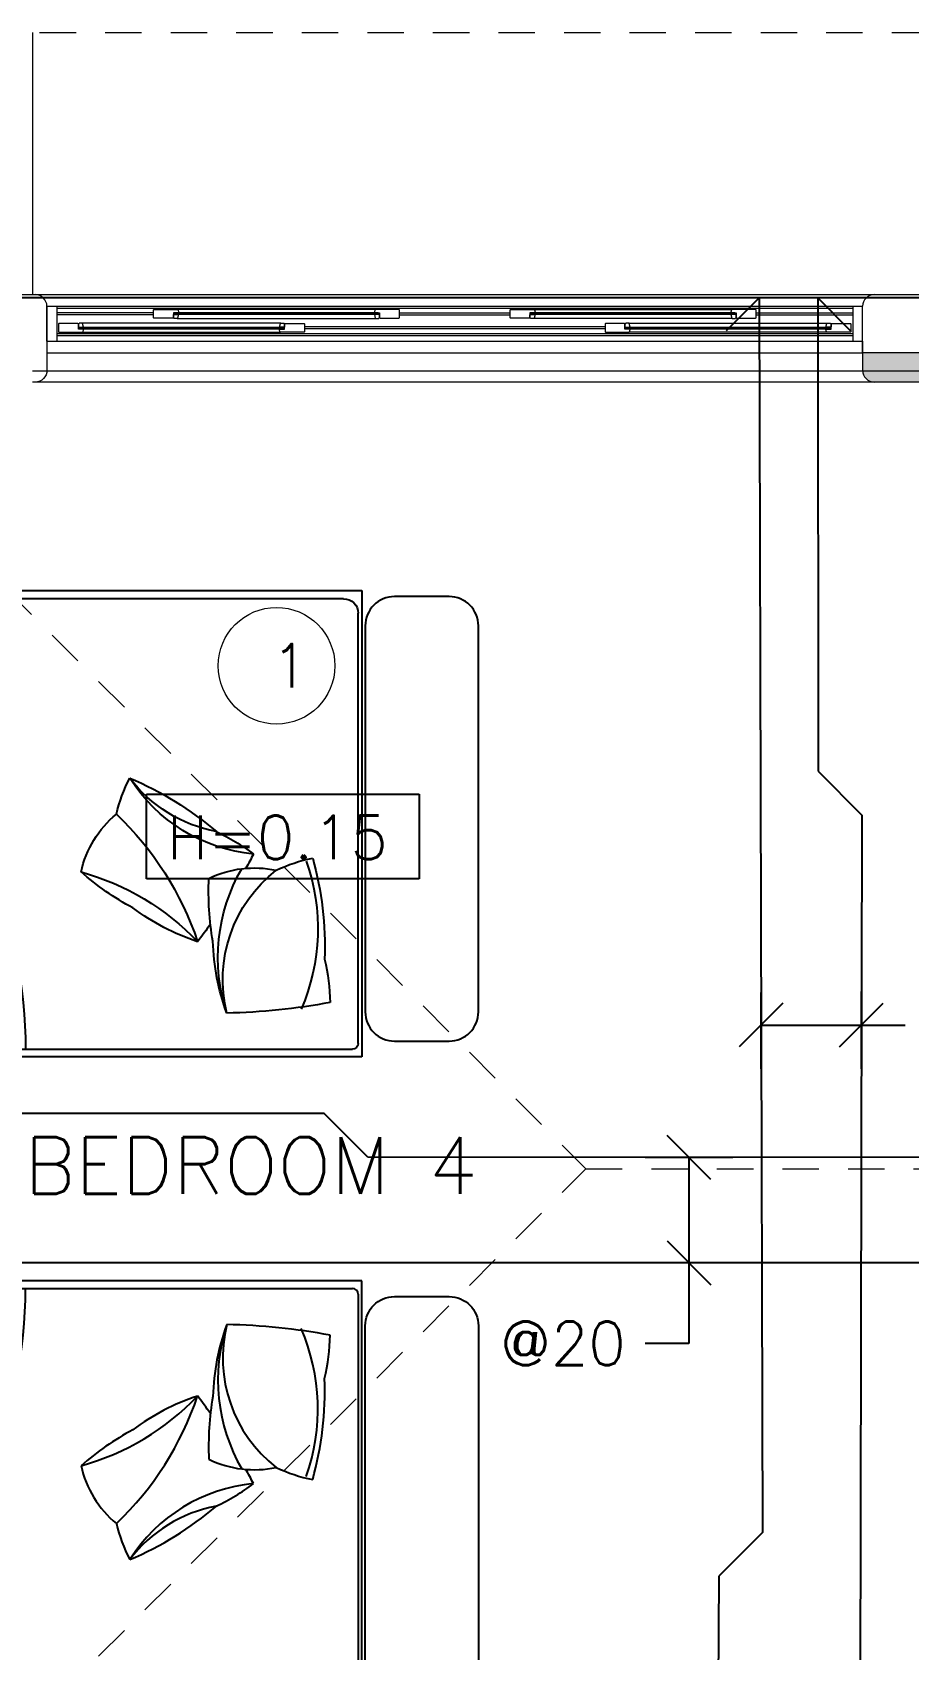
# Model space of a CAD drawing. Header units: metres. Extents: x -232 to 581, y 30 to 789.
# Drawn here: x 219.16 to 222.17, y 534.34 to 539.89 of the extents above; entities that cross this region are included whole.
import ezdxf

# ---------------------------------------------------------------- set-up
doc = ezdxf.new("R2010")
doc.units = ezdxf.units.M
doc.linetypes.add('HIDDEN', pattern=[9.525, 6.35, -3.175])
doc.linetypes.add('HIDDEN2', pattern=[0.1875, 0.125, -0.0625])
for name, color, linetype, lineweight in [('0-S-GRID-IDEN', 1, 'Continuous', 9), ('A-DOOR', 35, 'Continuous', 5), ('A-WALL', 250, 'Continuous', 20), ('baños', 140, 'Continuous', 0), ('Columnas', 7, 'Continuous', 18), ('cristales', 131, 'Continuous', 0), ('textos', 7, 'Continuous', 0), ('VIGAS', 1, 'HIDDEN', 15)]:
    doc.layers.add(name, color=color, linetype=linetype, lineweight=lineweight)
for name, color, linetype in [('ACERO', 5, 'Continuous'), ('BP', 3, 'Continuous'), ('DIMTEXTO', 4, 'Continuous'), ('MOBILIARIOS', 252, 'Continuous')]:
    doc.layers.add(name, color=color, linetype=linetype)
doc.layers.add('RELLENO SECCION', color=8, linetype='Continuous', lineweight=0, transparency=0.4)
doc.layers.add('Techos 1', color=7, linetype='HIDDEN2', lineweight=9, true_color=0x42391a)
doc.styles.add('SMPLEX', font='simplex.shx')
doc.styles.get("Standard").update_dxf_attribs({"font": 'arial.ttf'})

# ---------------------------------------------------------------- blocks, each defined once
blk = doc.blocks.new('_Oblique')
at = {"color": 0, "linetype": 'ByBlock', "lineweight": -2}
blk.add_line((-0.5, -0.5), (0.5, 0.5), dxfattribs=at)
blk = doc.blocks.new('planta de entrepiso 20.03')
at = {"layer": '0-S-GRID-IDEN', "color": 18, "true_color": 0x000000}
blk.add_circle((28.0303, -21.2903), 0.2003, dxfattribs=at)
at = {"layer": 'ACERO', "color": 18, "true_color": 0x000000}
for p, q in [((29.5746, -20.1394), (29.6872, -20.0274)), ((29.6872, -20.0274), (29.6983, -24.2649)), ((30, -20.1406), (29.8878, -20.0277)), ((29.8878, -20.0277), (29.8891, -21.6525)), ((29.8891, -21.6525), (30.0387, -21.8029)), ((30.0387, -21.8029), (30.0309, -26.0277)), ((28.1936, -22.8265), (26.392, -22.8266)), ((28.3436, -22.9765), (28.1936, -22.8265)), ((33.0426, -22.9792), (28.3436, -22.9765)), ((31.1465, -23.3391), (26.392, -23.3392)), ((29.6983, -24.2649), (29.5479, -24.4145)), ((29.5479, -24.4145), (29.5393, -26.0277))]:
    blk.add_line(p, q, dxfattribs=at)
at = {"layer": 'BP', "color": 18, "ltscale": 0.2, "true_color": 0x000000}
blk.add_line((30.4773, -20.0277), (26.3917, -20.0277), dxfattribs=at)
at = {"layer": 'DIMTEXTO', "color": 18, "true_color": 0x000000}
for p, q in [((27.5836, -21.7308), (28.5203, -21.7308)), ((27.5836, -22.022), (27.5836, -21.7308)), ((28.5203, -21.7308), (28.5203, -22.022)), ((28.5203, -22.022), (27.5836, -22.022)), ((29.6927, -22.4121), (29.6927, -22.6734)), ((30.0375, -22.4076), (30.0375, -22.6734)), ((29.6927, -22.5234), (30.0375, -22.5234)), ((30.0375, -22.5234), (30.1875, -22.5234)), ((29.5959, -22.9778), (29.2959, -22.9778)), ((29.4459, -22.9778), (29.4459, -23.3392)), ((29.5959, -23.3392), (29.2959, -23.3392)), ((29.4459, -23.3392), (29.4459, -23.616)), ((29.4459, -23.616), (29.2959, -23.616))]:
    blk.add_line(p, q, dxfattribs=at)
at = {"layer": 'VIGAS', "color": 18, "true_color": 0x000000}
for p, q in [((27.192, -20.0277), (32.5543, -20.0277)), ((27.192, -20.2777), (32.5543, -20.2777))]:
    blk.add_line(p, q, dxfattribs=at)
at = {"layer": 'DIMTEXTO', "color": 18, "true_color": 0x000000, "xscale": 0.15, "yscale": 0.15, "zscale": 0.15}
for p, rotation in [((29.6927, -22.5234), 180), ((29.4459, -22.9778), 90), ((29.4459, -23.3392), 270)]:
    blk.add_blockref('_Oblique', p, dxfattribs=dict(at, rotation=rotation))
blk.add_blockref('_Oblique', (30.0375, -22.5234), dxfattribs=at)
at = {"layer": 'DIMTEXTO', "color": 18, "true_color": 0x000000, "style": 'SMPLEX'}
blk.add_text('1', height=0.15, dxfattribs=at).set_placement((28.0125, -21.3653))
blk.add_text('H=0.15', height=0.15, rotation=0, dxfattribs=at).set_placement((27.654, -21.9545))
at = {"layer": 'DIMTEXTO', "color": 18, "true_color": 0x000000, "insert": (29.0138, -23.616), "char_height": 0.15, "attachment_point": 5, "style": 'SMPLEX', "bg_fill": 3, "box_fill_scale": 1.1, "bg_fill_color": 256, "bg_fill_true_color": 13158600, "bg_fill_transparency": 0}
blk.add_mtext('\\A1;@20', dxfattribs=at)
blk = doc.blocks.new('A$Ca0281d7f')
at = {"layer": 'MOBILIARIOS'}
for p, q in [((0.4006, 1.6), (0.4006, 0)), ((2.4006, 1.6), (0.4006, 1.6)), ((0.4627, 1.5716), (1.7925, 1.5716)), ((2.3482, 0), (2.3482, 1.6)), ((2.4006, 0), (2.4006, 1.6)), ((0.4127, 0.0458), (0.4127, 1.5216)), ((1.676, 0.6111), (1.676, 1.5516)), ((1.8125, 0.9805), (1.8125, 1.5516)), ((1.9322, 0.8427), (1.9622, 0.8502)), ((1.9622, 0.8502), (2.0448, 0.8708)), ((1.9622, 0.0442), (2.0448, 0.0648)), ((0.4006, 0), (2.4006, 0)), ((1.6581, 0.0258), (0.4327, 0.0258)), ((1.9322, 0.0366), (1.9622, 0.0442))]:
    blk.add_line(p, q, dxfattribs=at)
blk.add_lwpolyline([(0.1, 1.5789), (0.2884, 1.5789, -0.414214), (0.3884, 1.4789), (0.3884, 0.1537, -0.414214), (0.2884, 0.0537), (0.1, 0.0537, -0.414214), (0, 0.1537), (0, 1.4789, -0.414214)], format="xyb", close=True, dxfattribs=at)
for centre, radius, start, end in [((0.4627, 1.5216), 0.05, 90, 180), ((1.656, 1.5516), 0.02, 0, 90), ((1.7925, 1.5516), 0.02, 0, 90), ((1.9309, 1.5641), 0.00132, 286.6978, 7.1204), ((1.8473, 1.5384), 0.0875, 7.1204, 16.2212), ((1.9356, 1.5833), 0.0193, 260.0016, 286.6978), ((1.9215, 1.2442), 0.3212, 80.0016, 86.4951), ((1.2506, -12.0557), 13.6356, 86.49514, 86.94504), ((2.0452, 0.1897), 1.3652, 86.945, 88.3669), ((2.1579, 0.8754), 0.6787, 88.3669, 93.3687), ((2.2993, 0.649), 0.9131, 93.3687, 97.6809), ((2.2872, 1.3666), 0.1983, 97.6809, 102.1095), ((2.2259, 1.8067), 0.246, 278.1335, 282.1095), ((2.2895, 1.5966), 0.0328, 248.579, 278.1335), ((2.3, 1.5497), 0.0156, 68.579, 111.9904), ((2.3098, 1.5651), 0.00428, 111.9904, 191.8931), ((2.309, 1.5713), 0.00232, 250.436, 11.8931), ((2.3399, 1.5476), 0.0289, 149.3487, 184.3025), ((2.3145, 1.573), 0.00342, 201.7883, 250.436), ((2.3384, 1.5717), 0.0251, 184.3025, 201.7883), ((1.8659, 1.514), 0.0767, 16.2212, 27.2841), ((1.9837, 1.5456), 0.0453, 192.869, 207.2841), ((2.0891, 1.5339), 0.1459, 183.574, 192.869), ((3.1109, 1.5072), 1.164, 180.2865, 183.574), ((1.4835, 1.5502), 0.8208, 354.7408, 358.0921), ((2.4011, 1.4844), 0.0992, 164.0648, 184.2159), ((2.2574, 1.5504), 0.0539, 329.3487, 354.7408), ((2.3455, 1.3659), 0.0992, 126.1766, 143.9136), ((2.3823, 1.4187), 0.0992, 143.9136, 164.0648), ((0.8066, 1.46), 1.4943, 358.0921, 0.5757), ((7.6668, 1.3378), 5.7185, 179.0296, 180.2865), ((2.2967, 1.3302), 0.0992, 108.4397, 126.1766), ((2.5639, 1.1222), 0.3916, 136.1885, 141.6114), ((2.3495, 1.3582), 0.0768, 141.6114, 152.7604), ((2.508, 1.3226), 0.234, 152.7604, 159.1397), ((1.4299, 1.3372), 0.8732, 0.5757, 4.8018), ((2.3068, 1.157), 0.2002, 113.0028, 118.3168), ((2.2596, 1.303), 0.0493, 118.3168, 129.0349), ((2.3987, 1.1905), 0.2252, 129.0349, 136.1885), ((2.5925, 1.3331), 0.2897, 177.4614, 184.8018), ((15.9276, 0.997), 13.9828, 178.72047, 179.52429), ((1.7752, 1.3448), 0.5293, 349.8101, 353.9133), ((2.4538, 1.2819), 0.1524, 169.8101, 177.4614), ((-1.4773, 1.2511), 3.7735, 356.7919, 0.0008), ((3.1579, 1.0151), 1.2165, 175.3824, 177.3904), ((0.8277, 1.1189), 0.9853, 331.4328, 358.1261), ((0.5395, 1.1379), 1.4048, 355.3824, 357.2509), ((1.7143, 0.9787), 0.2301, 357.2509, 11.5586), ((1.2694, 1.2461), 0.7387, 338.3423, 340.572), ((1.2885, 1.2948), 0.7387, 336.5156, 338.3423), ((1.3073, 1.338), 0.7387, 334.6889, 336.5156), ((1.6135, 0.9502), 0.6827, 0, 7.5469), ((0.719, 1.2586), 0.5655, 275.3391, 327.6895), ((1.6535, -0.1157), 1.1652, 113.0642, 130.3209), ((0.809, 1.2521), 0.4879, 280.6986, 322.6864), ((0.7089, 0.7072), 0.548, 13.2034, 27.0362), ((0.7419, 0.9666), 1.0706, 342.1966, 0.7418), ((2.0891, 0.9513), 0.1459, 173.5659, 191.5586), ((1.2503, 1.1919), 0.7387, 340.572, 342.8018), ((2.063, 0.8845), 0.2422, 7.5469, 15.744), ((1.7149, 0.9376), 0.2297, 342.6136, 350.5159), ((2.0604, 0.8863), 0.1197, 162.6136, 173.5659), ((2.6046, 0.961), 0.3048, 188.4372, 195.744), ((1.664, 0.8882), 0.2708, 350.5159, 355.9171), ((1.9313, 0.8427), 0.000917, 355.9171, 104.0449), ((2.048, 0.9385), 0.0677, 267.3351, 284.0452), ((2.1561, 1.5251), 0.6588, 261.9949, 267.3351), ((2.1925, 1.177), 0.3171, 257.8016, 261.9949), ((2, -0.0065), 0.882, 77.8016, 80.3156), ((2.1863, 0.6517), 0.204, 80.3156, 90), ((2.2741, 0.3638), 0.4918, 90, 96.2324), ((2.2585, 0.8252), 0.0342, 4.4002, 63.4195), ((2.3054, 0.8253), 0.0131, 63.4195, 168.7276), ((2.4724, 0.8783), 0.1611, 180, 188.4372), ((2.4017, 0.837), 0.0904, 168.7276, 180), ((1.9875, 0.0508), 1.0798, 133.6306, 161.4288), ((1.0148, 0.5567), 0.3575, 12.4782, 50.4625), ((1.2128, 0.1088), 0.734, 115.259, 126.9351), ((1.9309, 0.7581), 0.00132, 286.6978, 7.1204), ((1.8473, 0.7324), 0.0875, 7.1204, 16.2212), ((1.9356, 0.7773), 0.0193, 260.0016, 286.6978), ((1.8659, 0.708), 0.0767, 16.2212, 27.2841), ((1.9837, 0.7395), 0.0453, 192.869, 207.2841), ((1.9215, 0.4382), 0.3212, 80.0016, 86.4951), ((1.2506, -12.8617), 13.6356, 86.49514, 86.94504), ((2.0452, -0.6163), 1.3652, 86.945, 88.3669), ((2.1579, 0.0694), 0.6787, 88.3669, 93.3687), ((2.2993, -0.157), 0.9131, 93.3687, 97.6809), ((2.2872, 0.5605), 0.1983, 97.6809, 102.1095), ((2.2259, 1.0007), 0.246, 278.1335, 282.1095), ((2.2895, 0.7906), 0.0328, 248.579, 278.1335), ((2.3, 0.7437), 0.0156, 68.579, 111.9904), ((2.2574, 0.7444), 0.0539, 329.3487, 354.7408), ((2.3098, 0.7591), 0.00428, 111.9904, 191.8931), ((2.309, 0.7653), 0.00232, 250.436, 11.8931), ((2.3399, 0.7416), 0.0289, 149.3487, 184.3025), ((2.3145, 0.767), 0.00342, 201.7883, 250.436), ((2.3384, 0.7657), 0.0251, 184.3025, 201.7883), ((1.6923, 0.3726), 1.1652, 164.6278, 181.8845), ((1.2394, 0.439), 0.6885, 160.2936, 203.6414), ((0.4605, 0.1443), 0.548, 64.767, 78.5998), ((2.7135, 1.7247), 2.1977, 207.9248, 209.3793), ((2.0891, 0.7279), 0.1459, 183.574, 192.869), ((2.5624, 1.097), 0.7286, 212.135, 215.8263), ((3.1109, 0.7012), 1.164, 180.2865, 183.574), ((2.2514, 0.81), 0.3126, 206.4985, 212.135), ((2.3823, 0.6127), 0.0992, 143.9136, 164.0648), ((0.8066, 0.654), 1.4943, 358.0921, 0.5757), ((1.4835, 0.7442), 0.8208, 354.7408, 358.0921), ((2.4011, 0.6784), 0.0992, 164.0648, 184.2159), ((0.7686, 0.2903), 0.3575, 64.0418, 102.0262), ((0.4001, 0.2637), 0.4774, 346.1849, 52.0017), ((0.2857, 0.3397), 0.6085, 341.81, 30.1351), ((-0.0618, 0.5666), 0.9879, 350.0607, 2.6202), ((1.5939, -0.2048), 0.8697, 105.336, 136.4193), ((0.715, 1.3789), 0.9879, 298.4971, 311.0566), ((2.9452, 0.0436), 1.3903, 154.2427, 180.7342), ((4.7703, -0.0876), 3.0955, 166.4201, 177.6238), ((7.6668, 0.5318), 5.7185, 179.0296, 180.2865), ((3.2918, 1.2337), 1.4323, 204.3265, 206.4985), ((2.2967, 0.5242), 0.0992, 108.4397, 126.1766), ((2.3455, 0.5598), 0.0992, 126.1766, 143.9136), ((2.508, 0.5165), 0.234, 152.7604, 159.1397), ((2.484, 0.7735), 0.5066, 200.6743, 204.3265), ((2.0801, 0.5689), 0.058, 184.0828, 200.6743), ((2.3987, 0.3845), 0.2252, 129.0349, 136.1885), ((2.5639, 0.3162), 0.3916, 136.1885, 141.6114), ((2.3495, 0.5522), 0.0768, 141.6114, 152.7604), ((1.4299, 0.5311), 0.8732, 0.5757, 4.8018), ((0.716, 1.1421), 0.7874, 288.3527, 306.6851), ((15.9276, 0.191), 13.9828, 178.72047, 179.52429), ((2.2974, 0.5316), 0.2721, 176.4448, 184.0828), ((2.3068, 0.351), 0.2002, 113.0028, 118.3168), ((2.2596, 0.497), 0.0493, 118.3168, 129.0349), ((7.6231, 0.343), 5.3217, 178.2786, 179.5731), ((2.5925, 0.5271), 0.2897, 177.4614, 184.8018), ((2.7135, 1.7247), 2.1977, 215.2966, 217.2418), ((0.1243, 0.4201), 0.7874, 339.9163, 358.2487), ((1.2424, 0.1669), 0.734, 166.8226, 178.4988), ((1.2472, 0.3451), 1.049, 353.9133, 0), ((1.7752, 0.4387), 0.5293, 349.8101, 353.9133), ((3.1579, 0.2091), 1.2165, 175.3824, 177.3904), ((0.5395, 0.3319), 1.4048, 355.3824, 357.2509), ((1.3073, 0.5319), 0.7387, 334.6889, 336.5156), ((1.6135, 0.1442), 0.6827, 0, 7.5469), ((0.9096, 2.3469), 2.1977, 259.4884, 268.8054), ((1.7143, 0.1727), 0.2301, 357.2509, 11.5586), ((1.2503, 0.3859), 0.7387, 340.572, 342.8018), ((1.2694, 0.4401), 0.7387, 338.3423, 340.572), ((1.2885, 0.4887), 0.7387, 336.5156, 338.3423), ((2.0604, 0.0803), 0.1197, 162.6136, 173.5659), ((2.0891, 0.1453), 0.1459, 173.5659, 191.5586), ((2.2028, 0.2591), 0.1399, 253.485, 264.3689), ((2.2535, 0.2441), 0.1399, 242.6012, 253.485), ((2.063, 0.0785), 0.2422, 7.5469, 15.744), ((1.664, 0.0822), 0.2708, 350.5159, 355.9171), ((1.7149, 0.1316), 0.2297, 342.6136, 350.5159), ((2.048, 0.1325), 0.0677, 267.3351, 284.0452), ((2.1561, 0.7191), 0.6588, 261.9949, 267.3351), ((2.1925, 0.371), 0.3171, 257.8016, 261.9949), ((2, -0.8125), 0.882, 77.8016, 80.3156), ((2.1724, 0.1695), 0.0915, 270, 284.6851), ((2.2137, 0.1341), 0.0562, 251.2201, 270), ((2.3128, 0.2087), 0.1399, 224.9024, 242.6012), ((2.2901, 0.2688), 0.2056, 248.1851, 251.2201), ((2.2886, 0.2107), 0.1511, 244.6449, 248.1851), ((2.2673, 0.1099), 0.0526, 228.5571, 244.6449), ((2.3172, 0.1155), 0.0899, 216.2641, 228.5571), ((2.3729, 0.1484), 0.1399, 207.2036, 224.9024), ((2.6046, 0.155), 0.3048, 188.4372, 195.744), ((2.4724, 0.0723), 0.1611, 180, 188.4372), ((0.4327, 0.0458), 0.02, 180, 270), ((1.6581, 0.0458), 0.02, 270, 345.3738), ((1.9313, 0.0367), 0.000917, 355.9171, 104.0449), ((2.1863, -0.1543), 0.204, 80.3156, 90), ((2.2741, -0.4422), 0.4918, 90, 96.2324), ((2.2585, 0.0192), 0.0342, 4.4002, 63.4195), ((2.3054, 0.0193), 0.0131, 63.4195, 168.7276), ((2.4017, 0.031), 0.0904, 168.7276, 180)]:
    blk.add_arc(centre, radius, start, end, dxfattribs=at)
blk = doc.blocks.new('20.03.2026 LN 09 SEGUNDO NIVEL ARQ')
at = {"layer": 'RELLENO SECCION'}
h = blk.add_hatch(color=5, dxfattribs=at)
h.dxf.hatch_style = 1
h.paths.add_polyline_path([(79.3959, -42.6986), (78.9459, -42.6986), (78.9459, -42.7586, 0.414214), (78.9859, -42.7986), (79.3559, -42.7986, -0.414214), (79.3959, -42.8386)])
at = {"layer": 'A-DOOR', "color": 5}
for p, q in [((76.1059, -42.4986), (78.9859, -42.4986)), ((76.1459, -42.5386), (76.1799, -42.5386)), ((76.1459, -42.6586), (76.1459, -42.5386)), ((76.1799, -42.5386), (76.1799, -42.6586)), ((76.1799, -42.5386), (78.9119, -42.5386)), ((76.1799, -42.5446), (78.9119, -42.5446)), ((76.5119, -42.5616), (76.1799, -42.5616)), ((76.5119, -42.5676), (76.1799, -42.5676)), ((76.5119, -42.5511), (76.5134, -42.5496)), ((76.5119, -42.5781), (76.5119, -42.5511)), ((76.5134, -42.5496), (76.5941, -42.5496)), ((76.5974, -42.5606), (76.5799, -42.5606)), ((76.5799, -42.5606), (76.5799, -42.5781)), ((76.5799, -42.5636), (76.5849, -42.5636)), ((76.5799, -42.5636), (76.5849, -42.5636)), ((76.5849, -42.5616), (76.5909, -42.5656)), ((76.5849, -42.5656), (76.5909, -42.5616)), ((76.5941, -42.5496), (76.5959, -42.551)), ((77.2738, -42.5496), (76.5941, -42.5496)), ((76.5959, -42.551), (76.5979, -42.5591)), ((76.5979, -42.5601), (76.5974, -42.5606)), ((76.5979, -42.5591), (76.5979, -42.5601)), ((77.2719, -42.551), (77.2699, -42.5591)), ((77.2699, -42.5591), (77.2699, -42.5601)), ((77.2699, -42.5601), (77.2704, -42.5606)), ((77.2704, -42.5606), (77.2879, -42.5606)), ((77.2738, -42.5496), (77.2719, -42.551)), ((77.3544, -42.5496), (77.2738, -42.5496)), ((77.2829, -42.5616), (77.2769, -42.5656)), ((77.2829, -42.5656), (77.2769, -42.5616)), ((77.2879, -42.5636), (77.2829, -42.5636)), ((77.2879, -42.5636), (77.2829, -42.5636)), ((77.2879, -42.5606), (77.2879, -42.5781)), ((77.3559, -42.5511), (77.3544, -42.5496)), ((77.3559, -42.5781), (77.3559, -42.5511)), ((77.3559, -42.5616), (77.7359, -42.5616)), ((77.3559, -42.5676), (77.7359, -42.5676)), ((77.7359, -42.5511), (77.7374, -42.5496)), ((77.7359, -42.5781), (77.7359, -42.5511)), ((77.7374, -42.5496), (77.8181, -42.5496)), ((77.8214, -42.5606), (77.8039, -42.5606)), ((77.8039, -42.5606), (77.8039, -42.5781)), ((77.8039, -42.5636), (77.8089, -42.5636)), ((77.8039, -42.5636), (77.8089, -42.5636)), ((77.8089, -42.5616), (77.8149, -42.5656)), ((77.8089, -42.5656), (77.8149, -42.5616)), ((77.8181, -42.5496), (77.8199, -42.551)), ((77.8181, -42.5496), (78.4978, -42.5496)), ((77.8199, -42.551), (77.8219, -42.5591)), ((77.8219, -42.5601), (77.8214, -42.5606)), ((77.8219, -42.5591), (77.8219, -42.5601)), ((78.4959, -42.551), (78.4939, -42.5591)), ((78.4939, -42.5591), (78.4939, -42.5601)), ((78.4939, -42.5601), (78.4944, -42.5606)), ((78.4944, -42.5606), (78.5119, -42.5606)), ((78.4978, -42.5496), (78.4959, -42.551)), ((78.5784, -42.5496), (78.4978, -42.5496)), ((78.5069, -42.5616), (78.5009, -42.5656)), ((78.5069, -42.5656), (78.5009, -42.5616)), ((78.5119, -42.5636), (78.5069, -42.5636)), ((78.5119, -42.5636), (78.5069, -42.5636)), ((78.5119, -42.5606), (78.5119, -42.5781)), ((78.5799, -42.5511), (78.5784, -42.5496)), ((78.5799, -42.5781), (78.5799, -42.5511)), ((78.5799, -42.5616), (78.9119, -42.5616)), ((78.5799, -42.5676), (78.9119, -42.5676)), ((78.9119, -42.5386), (78.9459, -42.5386)), ((78.9119, -42.5386), (78.9119, -42.6586)), ((78.9459, -42.6986), (78.9459, -42.5386)), ((76.1874, -42.5976), (76.1859, -42.5991)), ((76.1859, -42.5991), (76.1859, -42.6261)), ((76.2524, -42.5976), (76.1874, -42.5976)), ((76.2539, -42.5991), (76.2524, -42.5976)), ((76.2539, -42.6166), (76.2539, -42.5991)), ((76.2539, -42.6136), (76.2589, -42.6136)), ((76.2539, -42.6136), (76.2589, -42.6136)), ((76.2714, -42.6166), (76.2539, -42.6166)), ((76.2589, -42.6156), (76.2649, -42.6116)), ((76.2589, -42.6116), (76.2649, -42.6156)), ((76.9487, -42.5966), (76.2672, -42.5966)), ((76.2699, -42.6261), (76.2719, -42.6181)), ((76.2719, -42.6171), (76.2714, -42.6166)), ((76.2719, -42.6181), (76.2719, -42.6171)), ((76.5134, -42.5796), (76.5119, -42.5781)), ((76.5784, -42.5796), (76.5134, -42.5796)), ((76.5799, -42.5781), (76.5784, -42.5796)), ((76.5932, -42.5806), (77.2747, -42.5806)), ((76.9439, -42.6171), (76.9444, -42.6166)), ((76.9439, -42.6181), (76.9439, -42.6171)), ((76.9459, -42.6261), (76.9439, -42.6181)), ((76.9444, -42.6166), (76.9619, -42.6166)), ((76.9569, -42.6156), (76.9509, -42.6116)), ((76.9569, -42.6116), (76.9509, -42.6156)), ((76.9619, -42.6136), (76.9569, -42.6136)), ((76.9619, -42.6136), (76.9569, -42.6136)), ((76.9619, -42.5991), (76.9634, -42.5976)), ((76.9619, -42.6166), (76.9619, -42.5991)), ((76.9634, -42.5976), (77.0284, -42.5976)), ((77.0299, -42.5991), (77.0284, -42.5976)), ((77.0299, -42.5991), (77.0299, -42.6261)), ((78.0619, -42.6096), (77.0299, -42.6096)), ((78.0619, -42.6156), (77.0299, -42.6156)), ((77.2879, -42.5781), (77.2894, -42.5796)), ((77.2894, -42.5796), (77.3544, -42.5796)), ((77.3544, -42.5796), (77.3559, -42.5781)), ((77.7374, -42.5796), (77.7359, -42.5781)), ((77.8024, -42.5796), (77.7374, -42.5796)), ((77.8039, -42.5781), (77.8024, -42.5796)), ((78.4987, -42.5806), (77.8172, -42.5806)), ((78.0619, -42.5991), (78.0634, -42.5976)), ((78.0619, -42.5991), (78.0619, -42.6261)), ((78.1284, -42.5976), (78.0634, -42.5976)), ((78.1299, -42.5991), (78.1284, -42.5976)), ((78.1299, -42.6166), (78.1299, -42.5991)), ((78.1299, -42.6136), (78.1349, -42.6136)), ((78.1299, -42.6136), (78.1349, -42.6136)), ((78.1474, -42.6166), (78.1299, -42.6166)), ((78.1349, -42.6156), (78.1409, -42.6116)), ((78.1349, -42.6116), (78.1409, -42.6156)), ((78.1432, -42.5966), (78.8247, -42.5966)), ((78.1459, -42.6261), (78.1479, -42.6181)), ((78.1479, -42.6171), (78.1474, -42.6166)), ((78.1479, -42.6181), (78.1479, -42.6171)), ((78.5119, -42.5781), (78.5134, -42.5796)), ((78.5134, -42.5796), (78.5784, -42.5796)), ((78.5784, -42.5796), (78.5799, -42.5781)), ((78.8199, -42.6171), (78.8204, -42.6166)), ((78.8199, -42.6181), (78.8199, -42.6171)), ((78.8219, -42.6261), (78.8199, -42.6181)), ((78.8204, -42.6166), (78.8379, -42.6166)), ((78.8329, -42.6156), (78.8269, -42.6116)), ((78.8329, -42.6116), (78.8269, -42.6156)), ((78.8379, -42.6136), (78.8329, -42.6136)), ((78.8379, -42.6136), (78.8329, -42.6136)), ((78.8379, -42.5991), (78.8394, -42.5976)), ((78.8379, -42.6166), (78.8379, -42.5991)), ((78.8394, -42.5976), (78.9044, -42.5976)), ((78.9044, -42.5976), (78.9059, -42.5991)), ((78.9059, -42.5991), (78.9059, -42.6261)), ((76.1459, -42.6586), (76.1799, -42.6586)), ((76.1799, -42.6326), (78.9119, -42.6326)), ((76.1799, -42.6386), (78.9119, -42.6386)), ((76.1799, -42.6586), (78.9119, -42.6586)), ((76.1859, -42.6261), (76.1874, -42.6276)), ((76.1874, -42.6276), (76.2681, -42.6276)), ((76.2681, -42.6276), (76.2699, -42.6261)), ((76.2681, -42.6276), (76.9478, -42.6276)), ((76.9478, -42.6276), (76.9459, -42.6261)), ((77.0284, -42.6276), (76.9478, -42.6276)), ((77.0299, -42.6261), (77.0284, -42.6276)), ((78.0619, -42.6261), (78.0634, -42.6276)), ((78.0634, -42.6276), (78.1441, -42.6276)), ((78.1441, -42.6276), (78.1459, -42.6261)), ((78.8238, -42.6276), (78.1441, -42.6276)), ((78.8238, -42.6276), (78.8219, -42.6261)), ((78.9044, -42.6276), (78.8238, -42.6276)), ((78.9059, -42.6261), (78.9044, -42.6276)), ((78.9119, -42.6586), (78.9459, -42.6586)), ((76.1459, -42.6986), (78.9459, -42.6986))]:
    blk.add_line(p, q, dxfattribs=at)
for points in [[(76.5799, -42.5636), (76.5849, -42.5636), (76.5849, -42.5636), (76.5799, -42.5636)], [(77.2829, -42.5656), (76.5849, -42.5656), (76.5849, -42.5616), (77.2829, -42.5616)], [(77.2829, -42.5616), (76.5849, -42.5616), (76.5849, -42.5656), (77.2829, -42.5656)], [(76.5849, -42.5616), (76.5909, -42.5616), (76.5909, -42.5656), (76.5849, -42.5656)], [(76.5974, -42.5606), (76.5854, -42.5606), (76.5854, -42.5616), (76.5974, -42.5616)], [(76.5974, -42.5656), (76.5854, -42.5656), (76.5854, -42.5666), (76.5974, -42.5666)], [(76.5909, -42.5616), (76.5959, -42.5616), (76.5959, -42.5656), (76.5909, -42.5656)], [(77.2704, -42.5606), (77.2824, -42.5606), (77.2824, -42.5616), (77.2704, -42.5616)], [(77.2704, -42.5656), (77.2824, -42.5656), (77.2824, -42.5666), (77.2704, -42.5666)], [(77.2769, -42.5616), (77.2719, -42.5616), (77.2719, -42.5656), (77.2769, -42.5656)], [(77.2829, -42.5616), (77.2769, -42.5616), (77.2769, -42.5656), (77.2829, -42.5656)], [(77.2879, -42.5636), (77.2829, -42.5636), (77.2829, -42.5636), (77.2879, -42.5636)], [(77.8039, -42.5636), (77.8089, -42.5636), (77.8089, -42.5636), (77.8039, -42.5636)], [(77.8089, -42.5616), (77.8149, -42.5616), (77.8149, -42.5656), (77.8089, -42.5656)], [(77.8089, -42.5656), (78.5069, -42.5656), (78.5069, -42.5616), (77.8089, -42.5616)], [(77.8089, -42.5616), (78.5069, -42.5616), (78.5069, -42.5656), (77.8089, -42.5656)], [(77.8214, -42.5606), (77.8094, -42.5606), (77.8094, -42.5616), (77.8214, -42.5616)], [(77.8214, -42.5656), (77.8094, -42.5656), (77.8094, -42.5666), (77.8214, -42.5666)], [(77.8149, -42.5616), (77.8199, -42.5616), (77.8199, -42.5656), (77.8149, -42.5656)], [(78.4944, -42.5606), (78.5064, -42.5606), (78.5064, -42.5616), (78.4944, -42.5616)], [(78.4944, -42.5656), (78.5064, -42.5656), (78.5064, -42.5666), (78.4944, -42.5666)], [(78.5009, -42.5616), (78.4959, -42.5616), (78.4959, -42.5656), (78.5009, -42.5656)], [(78.5069, -42.5616), (78.5009, -42.5616), (78.5009, -42.5656), (78.5069, -42.5656)], [(78.5119, -42.5636), (78.5069, -42.5636), (78.5069, -42.5636), (78.5119, -42.5636)], [(76.2539, -42.6136), (76.2589, -42.6136), (76.2589, -42.6136), (76.2539, -42.6136)], [(76.2589, -42.6156), (76.2649, -42.6156), (76.2649, -42.6116), (76.2589, -42.6116)], [(76.2589, -42.6116), (76.9569, -42.6116), (76.9569, -42.6156), (76.2589, -42.6156)], [(76.2589, -42.6156), (76.9569, -42.6156), (76.9569, -42.6116), (76.2589, -42.6116)], [(76.2714, -42.6116), (76.2594, -42.6116), (76.2594, -42.6106), (76.2714, -42.6106)], [(76.2714, -42.6166), (76.2594, -42.6166), (76.2594, -42.6156), (76.2714, -42.6156)], [(76.2649, -42.6156), (76.2699, -42.6156), (76.2699, -42.6116), (76.2649, -42.6116)], [(76.9444, -42.6116), (76.9564, -42.6116), (76.9564, -42.6106), (76.9444, -42.6106)], [(76.9444, -42.6166), (76.9564, -42.6166), (76.9564, -42.6156), (76.9444, -42.6156)], [(76.9509, -42.6156), (76.9459, -42.6156), (76.9459, -42.6116), (76.9509, -42.6116)], [(76.9569, -42.6156), (76.9509, -42.6156), (76.9509, -42.6116), (76.9569, -42.6116)], [(76.9619, -42.6136), (76.9569, -42.6136), (76.9569, -42.6136), (76.9619, -42.6136)], [(78.1299, -42.6136), (78.1349, -42.6136), (78.1349, -42.6136), (78.1299, -42.6136)], [(78.8329, -42.6116), (78.1349, -42.6116), (78.1349, -42.6156), (78.8329, -42.6156)], [(78.8329, -42.6156), (78.1349, -42.6156), (78.1349, -42.6116), (78.8329, -42.6116)], [(78.1349, -42.6156), (78.1409, -42.6156), (78.1409, -42.6116), (78.1349, -42.6116)], [(78.1474, -42.6116), (78.1354, -42.6116), (78.1354, -42.6106), (78.1474, -42.6106)], [(78.1474, -42.6166), (78.1354, -42.6166), (78.1354, -42.6156), (78.1474, -42.6156)], [(78.1409, -42.6156), (78.1459, -42.6156), (78.1459, -42.6116), (78.1409, -42.6116)], [(78.8204, -42.6116), (78.8324, -42.6116), (78.8324, -42.6106), (78.8204, -42.6106)], [(78.8204, -42.6166), (78.8324, -42.6166), (78.8324, -42.6156), (78.8204, -42.6156)], [(78.8269, -42.6156), (78.8219, -42.6156), (78.8219, -42.6116), (78.8269, -42.6116)], [(78.8329, -42.6156), (78.8269, -42.6156), (78.8269, -42.6116), (78.8329, -42.6116)], [(78.8379, -42.6136), (78.8329, -42.6136), (78.8329, -42.6136), (78.8379, -42.6136)]]:
    blk.add_lwpolyline(points, close=True, dxfattribs=at)
for points in [[(76.5821, -42.5791, 0.341999), (76.5801, -42.5776), (76.5799, -42.5773), (76.5799, -42.5676), (76.5809, -42.5666), (76.5979, -42.5666), (76.5979, -42.5671), (76.5946, -42.5795, -0.339454), (76.5932, -42.5806), (76.584, -42.5806, -0.341999)], [(77.2858, -42.5791, -0.341999), (77.2877, -42.5776), (77.2879, -42.5773), (77.2879, -42.5676), (77.2869, -42.5666), (77.2699, -42.5666), (77.2699, -42.5671), (77.2732, -42.5795, 0.339454), (77.2747, -42.5806), (77.2838, -42.5806, 0.341999)], [(77.8061, -42.5791, 0.341999), (77.8041, -42.5776), (77.8039, -42.5773), (77.8039, -42.5676), (77.8049, -42.5666), (77.8219, -42.5666), (77.8219, -42.5671), (77.8186, -42.5795, -0.339454), (77.8172, -42.5806), (77.808, -42.5806, -0.341999)], [(78.5098, -42.5791, -0.341999), (78.5117, -42.5776), (78.5119, -42.5773), (78.5119, -42.5676), (78.5109, -42.5666), (78.4939, -42.5666), (78.4939, -42.5671), (78.4972, -42.5795, 0.339454), (78.4987, -42.5806), (78.5078, -42.5806, 0.341999)], [(76.2561, -42.5981, -0.341999), (76.2541, -42.5996), (76.2539, -42.5999), (76.2539, -42.6096), (76.2549, -42.6106), (76.2719, -42.6106), (76.2719, -42.6101), (76.2686, -42.5977, 0.339454), (76.2672, -42.5966), (76.258, -42.5966, 0.341999)], [(76.9598, -42.5981, 0.341999), (76.9617, -42.5996), (76.9619, -42.5999), (76.9619, -42.6096), (76.9609, -42.6106), (76.9439, -42.6106), (76.9439, -42.6101), (76.9472, -42.5977, -0.339454), (76.9487, -42.5966), (76.9578, -42.5966, -0.341999)], [(78.1321, -42.5981, -0.341999), (78.1301, -42.5996), (78.1299, -42.5999), (78.1299, -42.6096), (78.1309, -42.6106), (78.1479, -42.6106), (78.1479, -42.6101), (78.1446, -42.5977, 0.339454), (78.1432, -42.5966), (78.134, -42.5966, 0.341999)], [(78.8358, -42.5981, 0.341999), (78.8377, -42.5996), (78.8379, -42.5999), (78.8379, -42.6096), (78.8369, -42.6106), (78.8199, -42.6106), (78.8199, -42.6101), (78.8232, -42.5977, -0.339454), (78.8247, -42.5966), (78.8338, -42.5966, -0.341999)]]:
    blk.add_lwpolyline(points, format="xyb", close=True, dxfattribs=at)
at = {"layer": 'A-WALL', "color": 5}
for p, q in [((75.0359, -42.4986), (76.1059, -42.4986)), ((78.9859, -42.4986), (79.8559, -42.4986)), ((78.9459, -42.6586), (78.9459, -42.7586)), ((79.3559, -42.7986), (76.1059, -42.7986))]:
    blk.add_line(p, q, dxfattribs=at)
for points in [[(76.1459, -42.5386), (76.1459, -42.7586, -0.414214), (76.1059, -42.7986), (76.0959, -42.7986)], [(79.8959, -42.6986), (79.5459, -42.6986), (79.5459, -42.9086, -0.414214), (79.5059, -42.9486), (79.4359, -42.9486, -0.414214), (79.3959, -42.9086), (79.3959, -42.6986), (78.9459, -42.6986)]]:
    blk.add_lwpolyline(points, format="xyb", dxfattribs=at)
blk.add_lwpolyline([(78.9459, -42.6986), (78.9459, -42.5386)], dxfattribs=at)
for centre, start, end in [((76.1059, -42.5386), 0, 90), ((78.9859, -42.5386), 90.0001, 180), ((78.9859, -42.7586), 180, 270)]:
    blk.add_arc(centre, 0.04, start, end, dxfattribs=at)
at = {"layer": 'cristales', "color": 5, "const_width": 0.004}
for points in [[(77.2719, -42.5636), (76.5959, -42.5636)], [(77.8199, -42.5636), (78.4959, -42.5636)], [(76.2699, -42.6136), (76.9459, -42.6136)], [(78.8219, -42.6136), (78.1459, -42.6136)]]:
    blk.add_lwpolyline(points, dxfattribs=at)
at = {"layer": 'Techos 1', "color": 5}
for p, q in [((74.0959, -41.5986), (102.1459, -41.5986)), ((74.0959, -41.5986), (77.9959, -45.4986)), ((74.0959, -49.3986), (77.9959, -45.4986)), ((77.9959, -45.4986), (92.7459, -45.4986))]:
    blk.add_line(p, q, dxfattribs=at)
at = {"layer": 'Techos 1', "color": 5, "linetype": 'ByBlock'}
blk.add_line((76.0959, -41.5986), (76.0959, -42.4986), dxfattribs=at)
at = {"layer": 'MOBILIARIOS', "color": 5, "xscale": -1}
blk.add_blockref('A$Ca0281d7f', (77.627, -45.1138), dxfattribs=at)
at = {"layer": 'MOBILIARIOS', "color": 5, "rotation": 180}
blk.add_blockref('A$Ca0281d7f', (77.627, -45.8834), dxfattribs=at)
at = {"layer": 'baños', "color": 5, "linetype": 'Continuous', "flags": 8}
for tag, p in [('MODELNUMBER', (83.7813, -42.9175, 0)), ('MATERIAL', (83.7813, -42.9176, 0)), ('PRODUCT', (83.7813, -42.9176, 0)), ('TRADENAME', (83.7813, -42.9176, 0)), ('MODELNUMBER', (84.956, -42.9175, 0)), ('TRADENAME', (84.956, -42.9176, 0)), ('MATERIAL', (84.956, -42.9176, 0)), ('PRODUCT', (84.956, -42.9176, 0))]:
    blk.add_attdef(tag, p, '', height=0.0000254, rotation=180.0001, dxfattribs=at)
at = {"layer": 'baños', "color": 5, "linetype": 'Continuous'}
for tag, p, rotation in [('TRADENAME', (85.8912, -56.9933), 180.0001), ('MODELNUMBER', (85.8912, -56.9934), 180.0001), ('MATERIAL', (85.8914, -56.9932), 180.0001), ('PRODUCT', (85.8914, -56.9933), 180.0001), ('MODELNUMBER', (86.6008, -56.9934), 179.9999), ('MATERIAL', (86.6008, -56.9932), 179.9999), ('PRODUCT', (86.6008, -56.9933), 179.9999), ('TRADENAME', (86.6008, -56.9933), 179.9999)]:
    blk.add_attdef(tag, p, '', height=0.0000254, rotation=rotation, dxfattribs=at)
at = {"layer": 'textos', "color": 5, "insert": (75.9351, -45.5849), "char_height": 0.195, "width": 3.404877, "attachment_point": 7}
blk.add_mtext('{\\Fromans|c0; BEDROOM 4}', dxfattribs=at)

msp = doc.modelspace()

# ---------------------------------------------------------------- block references
at = {"layer": 'Columnas'}
msp.add_blockref('planta de entrepiso 20.03', (191.9707, 559.0112), dxfattribs=at)

# ---------------------------------------------------------------- next in the draw order: block references
at = {"color": 1}
msp.add_blockref('20.03.2026 LN 09 SEGUNDO NIVEL ARQ', (143.0668, 581.4931), dxfattribs=at)

doc.saveas('drawing.dxf')
